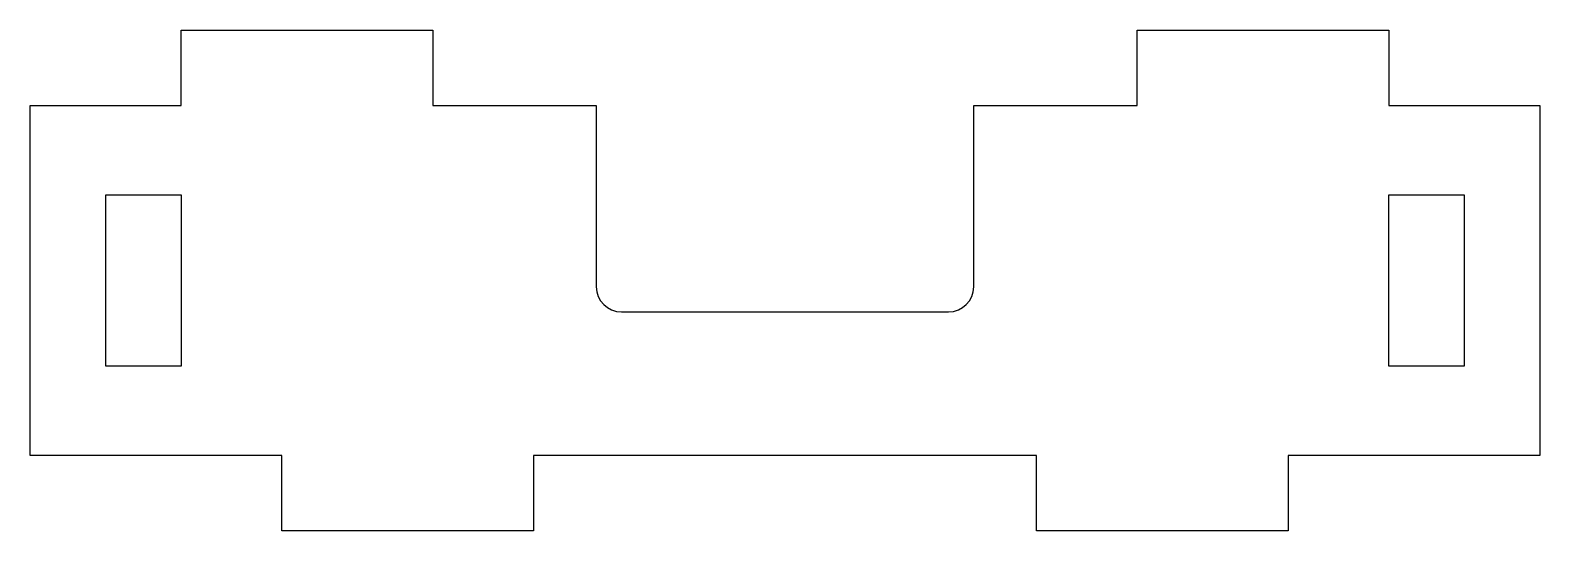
# Model space of a CAD drawing. Extents: x 0 to 60, y 0 to 19.9.
import ezdxf

# ---------------------------------------------------------------- set-up
doc = ezdxf.new("R2010")
doc.units = 0
doc.layers.get('0').update_dxf_attribs({"linetype": 'continuous'})

# ---------------------------------------------------------------- blocks, each defined once
blk = doc.blocks.new('FILLET003')
at = {"color": 0}
for p, q in [((6, 19.9), (16, 19.9)), ((6, 16.9), (6, 19.9)), ((16, 19.9), (16, 16.9)), ((44, 16.9), (44, 19.9)), ((44, 19.9), (54, 19.9)), ((54, 19.9), (54, 16.9)), ((0, 16.9), (6, 16.9)), ((0, 3), (0, 16.9)), ((16, 16.9), (22.5, 16.9)), ((22.5, 16.9), (22.5, 9.7)), ((37.5, 9.7), (37.5, 16.9)), ((37.5, 16.9), (44, 16.9)), ((54, 16.9), (60, 16.9)), ((60, 16.9), (60, 3)), ((3, 13.35), (6, 13.35)), ((3, 6.55), (3, 13.35)), ((6, 13.35), (6, 6.55)), ((54, 13.35), (57, 13.35)), ((54, 6.55), (54, 13.35)), ((57, 13.35), (57, 6.55)), ((23.5, 8.7), (36.5, 8.7)), ((6, 6.55), (3, 6.55)), ((57, 6.55), (54, 6.55)), ((10, 3), (0, 3)), ((10, 0), (10, 3)), ((20, 3), (20, 0)), ((40, 3), (20, 3)), ((40, 0), (40, 3)), ((60, 3), (50, 3)), ((50, 3), (50, 0)), ((20, 0), (10, 0)), ((50, 0), (40, 0))]:
    blk.add_line(p, q, dxfattribs=at)
for centre, start, end in [((23.5, 9.7), -180, -90), ((36.5, 9.7), -90, 0)]:
    blk.add_arc(centre, 1, start, end, dxfattribs=at)

msp = doc.modelspace()

# ---------------------------------------------------------------- block references
at = {"color": 0}
msp.add_blockref('FILLET003', (0, 0), dxfattribs=at)

doc.saveas('drawing.dxf')
